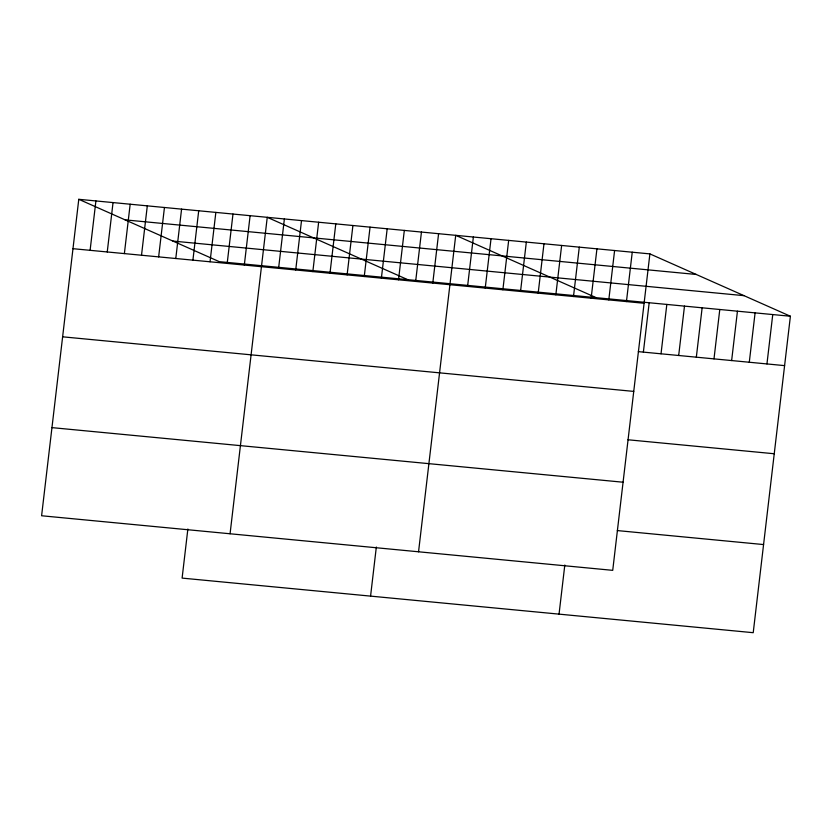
<?xml version="1.0" encoding="UTF-8"?>
<svg xmlns="http://www.w3.org/2000/svg" width="832" height="832" viewBox="0 0 832 832"><rect width="100%" height="100%" fill="white"/><g stroke="black" fill="none" stroke-linecap="round" stroke-linejoin="round"><path stroke-width="1.25" d="M78.78 199.306L41.6 515.757L612.726 570.346L649.896 253.895L78.78 199.306L219.274 261.654L790.4 316.243L753.22 632.694L182.104 578.105L187.866 529.006M90.106 250.318L95.909 200.938M107.245 251.961L113.038 202.582M124.374 253.594L130.177 204.214M141.513 255.237L147.306 205.858M158.642 256.87L164.445 207.49M175.781 258.513L181.574 209.134M192.91 260.146L198.713 210.766M210.049 261.778L215.842 212.41M227.178 263.422L232.981 214.042M244.317 265.054L250.11 215.675M230.069 533.77L267.249 217.318L407.742 279.666M278.585 268.33L284.378 218.951M295.714 269.974L301.517 220.594M312.842 271.606L318.646 222.227M329.982 273.25L335.785 223.87M347.11 274.882L352.914 225.503M364.25 276.526L370.053 227.146M381.378 278.158L387.182 228.779M398.518 279.802L404.321 230.422M370.573 596.118L376.334 547.019M415.646 281.434L421.45 232.055M432.786 283.078L438.589 233.698M418.548 551.793L455.718 235.331L596.222 297.679M467.574 286.395L473.366 237.016M485.222 288.09L491.026 238.711M502.871 289.775L508.674 240.396M520.53 291.46L526.334 242.081M538.179 293.145L543.982 243.766M555.838 294.83L561.631 245.45M573.487 296.525L579.29 247.146M591.136 298.21L596.939 248.83M559.042 614.141L564.814 565.032M608.795 299.894L614.598 250.515M626.444 301.579L632.247 252.2M643.375 352.123L649.178 302.744M661.024 353.808L666.827 304.429M678.683 355.493L684.486 306.114M696.332 357.188L702.135 307.809M713.991 358.873L719.784 309.494M731.64 360.558L737.443 311.178M749.289 362.242L755.092 312.863M766.948 363.927L772.751 314.548M125.143 219.877L696.27 274.466M172.91 241.072L744.037 295.662M72.977 248.685L644.103 303.274M638.331 351.634L784.597 365.622M62.618 336.814L633.745 391.404M627.983 439.774L774.249 453.752M51.958 427.627L623.074 482.217M617.313 530.577L763.578 544.565M649.896 253.895L790.4 316.243"/></g></svg>
